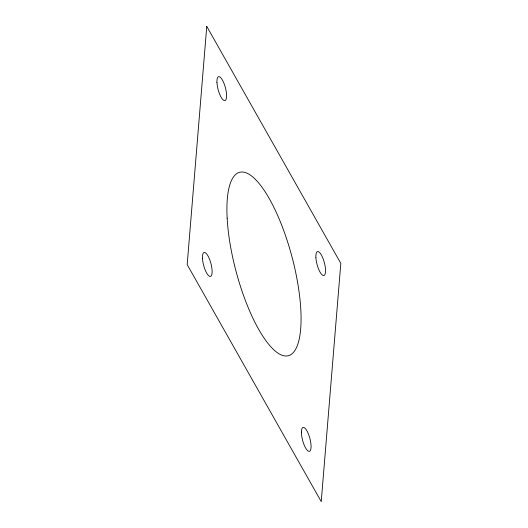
<?xml version="1.0" encoding="UTF-8"?>
<svg xmlns="http://www.w3.org/2000/svg" width="528" height="528" viewBox="0 0 528 528"><rect width="100%" height="100%" fill="white"/><g stroke="black" fill="none" stroke-linecap="round" stroke-linejoin="round"><path stroke-width="0.79" d="M206.765 26.4L187.183 264.614L321.235 501.6L340.817 263.386L206.765 26.4M216.949 82.652A12.382 3.769 75.1 0 0 224.644 100.63A12.382 3.769 75.1 0 0 223.667 82.599A12.382 3.769 75.1 0 0 216.949 82.652M315.896 257.572A12.382 3.769 75.1 0 0 323.591 275.55A12.382 3.769 75.1 0 0 322.615 257.519A12.382 3.769 75.1 0 0 315.896 257.572M227.159 218.203A94.901 28.895 75.1 0 0 286.163 356.004A94.901 28.895 75.1 0 0 278.678 217.793A94.901 28.895 75.1 0 0 227.159 218.203M301.409 432.056A12.382 3.769 75.1 0 0 308.59 451.268A12.382 3.769 75.1 0 0 308.741 434.795A12.382 3.769 75.1 0 0 301.409 432.056M202.495 258.482A12.382 3.769 75.1 0 0 210.19 276.454A12.382 3.769 75.1 0 0 209.213 258.423A12.382 3.769 75.1 0 0 202.495 258.482"/></g></svg>
